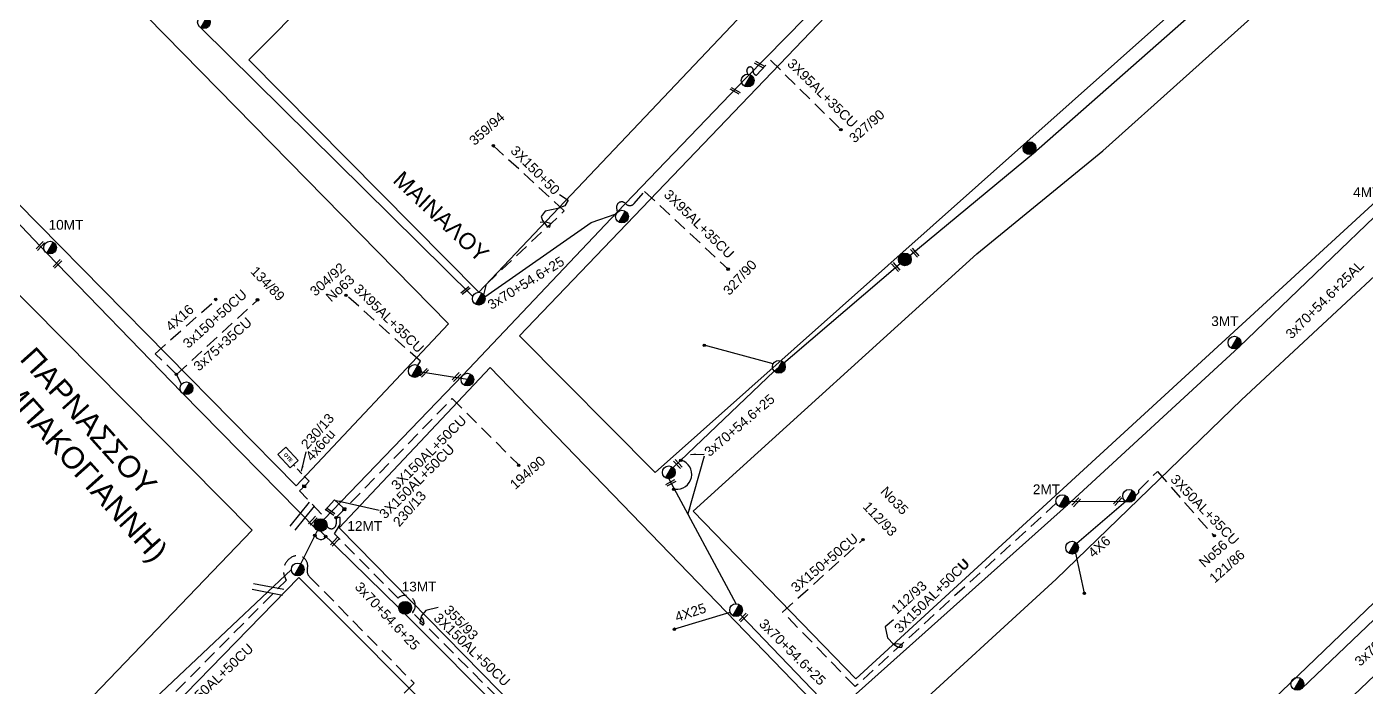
# Model space of a CAD drawing. Header units: millimetres. Extents: x -2449 to 2989, y 8 to 1056.
# Drawn here: x 1087.3 to 1334.5, y 150.9 to 272.8 of the extents above; entities that cross this region are included whole.
import ezdxf

# ---------------------------------------------------------------- set-up
doc = ezdxf.new("R2010")
doc.units = ezdxf.units.MM
doc.linetypes.add('DASHED', pattern=[19.05, 12.7, -6.35])
for name, color, linetype in [('Pillar OTE', 7, 'Continuous'), ('Άγνωστα', 7, 'Continuous'), ('Εναέρια παροχή ΧΤ 4x16', 7, 'SYN_LINE'), ('Επιγραφές - Σχήματα', 7, 'Continuous'), ('Καλώδια ΧΤ   3x150+50CU', 7, 'DASHED'), ('Καλώδια ΧΤ   3x150AL+50CU', 7, 'DASHED'), ('Καλώδια ΧΤ   4x6CU', 7, 'DASHED'), ('Μηχανική τομή', 7, 'Continuous'), ('Στύλος Ξύλινος', 7, 'Continuous'), ('Στύλος Ξύλινος @ 1', 7, 'Continuous'), ('Στύλος ΦΜ', 7, 'Continuous'), ('Στύλος ΦΜ @ 1', 7, 'Continuous'), ('Συνδέσεις', 7, 'Continuous'), ('Συνεστραμμένα ΧΤ   3x70+54.6+25 AL', 7, 'SYN_LINE'), ('Τομή', 7, 'Continuous'), ('Υπόβαθρο ΔΕΗ', 7, 'Continuous'), ('Υπόγεια καλώδια Δικτύου ΧΤ και Παρ. ΧΤ X-95  (3X95AL +35CU  XLPE)', 7, 'DASHED'), ('Υπόγεια καλώδια Παροχών ΧΤ   4x25', 7, 'DASHED'), ('Υπόγεια καλώδια Παροχών ΧΤ   4x6', 7, 'DASHED')]:
    doc.layers.add(name, color=color, linetype=linetype)
doc.styles.add('arial', font='arial.ttf')
doc.styles.get("Standard").update_dxf_attribs({"font": 'arial.ttf'})
doc.linetypes.add('SYN_LINE', pattern='A,0.5,-0.0001,["/\\/\\/\\/",Standard,S=0.1,R=0,X=0,Y=-0.05],-0.25', length=0.7501)
doc.dimstyles.new('ISO-25', dxfattribs={"dimtxt": 2.5, "dimasz": 2.5, "dimexe": 1.25, "dimexo": 0.625, "dimtad": 1, "dimtxsty": 'Standard', "dimcen": 2.5, "dimadec": 0, "dimazin": 0, "dimtfac": 1, "dimtmove": 0, "dimatfit": 3, "dimfxl": 1, "dimarcsym": 0})

# ---------------------------------------------------------------- blocks, each defined once
blk = doc.blocks.new('ΥΠΑΡΧΩΝ ΤΣΙΜΕΝΤΕΝΙΟΣ ΣΤΥΛΟΣ')
at = {"layer": 'Στύλος ΦΜ'}
blk.add_hatch(color=7, dxfattribs=at).paths.add_polyline_path([(-1.29, -2.28, 0.574793), (2.62, 0, 0.268822), (1.3, 2.27)])
at = {"layer": 'Στύλος ΦΜ', "color": 7}
blk.add_line((-1.29, -2.28), (1.3, 2.27), dxfattribs=at)
blk.add_circle((0, 0), 2.62, dxfattribs=at)
at = {"layer": 'Στύλος ΦΜ', "flags": 4}
for tag, p in [('ΑΡΙΘΜΟΣ', (-4.68, 8.05)), ('ΤΥΠΟΣ', (-4.91, 3.03))]:
    blk.add_attdef(tag, p, '', height=4, dxfattribs=at)
blk = doc.blocks.new('ΥΠΑΡΧΩΝ ΞΥΛΙΝΟΣ ΣΤΥΛΟΣ')
at = {"layer": 'Στύλος Ξύλινος'}
h = blk.add_hatch(color=7, dxfattribs=at)
h.paths.add_polyline_path([(-2.62, 0, 0.270008), (-1.29, -2.28), (1.3, 2.27, 0.576266)])
h.paths.add_polyline_path([(-1.29, -2.28, 0.574793), (2.62, 0, 0.268822), (1.3, 2.27)])
at = {"layer": 'Στύλος Ξύλινος', "color": 7}
blk.add_line((-1.29, -2.28), (1.3, 2.27), dxfattribs=at)
blk.add_circle((0, 0), 2.62, dxfattribs=at)
at = {"layer": 'Στύλος Ξύλινος', "flags": 4}
for tag, p in [('ΑΡΙΘΜΟΣ', (-4.91, 8.6)), ('ΤΥΠΟΣ', (-4.85, 3.39))]:
    blk.add_attdef(tag, p, '', height=4, dxfattribs=at)
blk = doc.blocks.new('ΜΗΧΑΝΙΚΗ ΤΟΜΗ')
at = {"layer": 'Μηχανική τομή', "ltscale": 40}
for p, q in [((-1.89, 0.78), (1.89, 0.78)), ((1.89, 0), (-1.89, 0))]:
    blk.add_line(p, q, dxfattribs=at)
blk = doc.blocks.new('_ΣΥΝΔΕΣΗ')
at = {"layer": 'Συνδέσεις', "linetype": 'SYN_LINE', "ltscale": 40}
blk.add_hatch(color=256, dxfattribs=at).paths.add_polyline_path([(0.5, -0.01, 1), (-0.5, -0.01, 1)])
at = {"layer": 'Συνδέσεις'}
blk.add_circle((0, -0.01), 0.5, dxfattribs=at)
blk = doc.blocks.new('ΤΟΜΗ')
at = {"layer": 'Τομή', "ltscale": 40}
for p, q in [((-5.68, 0), (5.68, 0)), ((5.68, -2.33), (-5.68, -2.33))]:
    blk.add_line(p, q, dxfattribs=at)
blk = doc.blocks.new('TSONTA XT1')
at = {"ltscale": 40}
h = blk.add_hatch(color=256, dxfattribs=at)
h.dxf.hatch_style = 1
h.paths.add_polyline_path([(595.96, 2487.66), (597.07, 2488.77), (595.96, 2489.87), (594.85, 2488.77)])
blk.add_lwpolyline([(594.85, 2488.77), (595.96, 2489.87), (597.07, 2488.77), (595.96, 2487.66)], close=True, dxfattribs=at)
blk = doc.blocks.new('PILLAR ΟΤΕ')
at = {"layer": 'Pillar OTE', "ltscale": 40}
blk.add_lwpolyline([(-3.31, 2.02), (3.39, 2.02), (3.39, -1.99), (-3.31, -1.99)], close=True, dxfattribs=at)
at = {"layer": 'Pillar OTE', "insert": (-1.81, 0.71), "char_height": 1.3575, "width": 109.961, "attachment_point": 1}
blk.add_mtext('{\\fArial|b1|i0|c161|p34;OTE}', dxfattribs=at)

msp = doc.modelspace()

# ---------------------------------------------------------------- linework, layer by layer
at = {"layer": 'Άγνωστα', "linetype": 'SYN_LINE', "ltscale": 20}
msp.add_lwpolyline([(1119.38, 272.67), (1169.56, 223.02)], dxfattribs=at)
at = {"layer": 'Άγνωστα', "color": 5, "linetype": 'SYN_LINE', "ltscale": 15}
msp.add_lwpolyline([(1225.01, 210.6), (1212.29, 214.02)], dxfattribs=at)
at = {"layer": 'Άγνωστα', "color": 151, "linetype": 'DASHED', "ltscale": 0.2}
msp.add_lwpolyline([(1291.87, 186.21), (1292.48, 186.82), (1292.48, 187.24), (1295.92, 190.71), (1306.36, 178.82)], dxfattribs=at)
at = {"layer": 'Άγνωστα', "color": 1, "linetype": 'SYN_LINE', "ltscale": 10}
msp.add_lwpolyline([(1137.87, 173.64), (1141.57, 181.15)], dxfattribs=at)
at = {"layer": 'Εναέρια παροχή ΧΤ 4x16', "color": 30, "linetype": 'DASHED', "ltscale": 0.2}
msp.add_lwpolyline([(1110.98, 212.46), (1122.18, 222.47)], dxfattribs=at)
at = {"layer": 'Επιγραφές - Σχήματα', "linetype": 'Continuous', "ltscale": 0.2}
for points in [[(1185.55, 241.88), (1187.19, 240.84), (1186.59, 239.8), (1185.29, 239.29), (1182.96, 238.77), (1182.18, 237.82), (1182.44, 237.04), (1183.22, 236), (1183.82, 235.83), (1183.91, 236.52), (1183.13, 236.78), (1182.01, 236.69)], [(1163.17, 165.61), (1160.92, 165.01), (1160.06, 163.97), (1159.8, 162.76), (1160.41, 162.33), (1160.58, 162.76), (1160.41, 163.45), (1160.06, 163.88)], [(1247.22, 163.29), (1245.67, 162), (1246.1, 160.01), (1247.22, 158.8), (1248.09, 158.28), (1248.78, 158.28), (1248.87, 158.71), (1247.92, 158.89), (1247.05, 158.71)]]:
    msp.add_lwpolyline(points, dxfattribs=at)
at = {"layer": 'Επιγραφές - Σχήματα', "color": 7, "ltscale": 0.15}
msp.add_arc((1141.52, 179.26), 1.1, 197.5247, 329.6456, dxfattribs=at)
at = {"layer": 'Καλώδια ΧΤ   3x150+50CU', "color": 30, "ltscale": 0.2}
for points in [[(1114.91, 208.64), (1129.91, 222.41)], [(1115.85, 206.86), (1114.91, 208.64), (1110.98, 212.46)]]:
    msp.add_lwpolyline(points, dxfattribs=at)
at = {"layer": 'Καλώδια ΧΤ   3x150+50CU', "color": 173, "ltscale": 0.2}
msp.add_lwpolyline([(1226.76, 164.76), (1241.74, 178.25)], dxfattribs=at)
at = {"layer": 'Καλώδια ΧΤ   3x150AL+50CU', "color": 133, "ltscale": 0.2}
for points in [[(1144.36, 182.19), (1165.78, 204.18), (1178.17, 191.8)], [(1145.64, 184.01), (1144.05, 185.46), (1141.67, 182.85), (1137.63, 187.17), (1138.14, 187.65)]]:
    msp.add_lwpolyline(points, dxfattribs=at)
at = {"layer": 'Καλώδια ΧΤ   3x150AL+50CU', "color": 151, "ltscale": 0.2}
msp.add_lwpolyline([(1277.26, 184.84), (1240.14, 150.98), (1226.76, 164.76)], dxfattribs=at)
at = {"layer": 'Καλώδια ΧΤ   3x150AL+50CU', "color": 133, "ltscale": 0.2}
msp.add_lwpolyline([(1179.51, 143.28, 0.833826), (1176.79, 146.38), (1158.53, 164.61, -0.619927), (1158.64, 164.92, 0.8987), (1155.81, 167.32), (1144.03, 179.23), (1145.11, 180.94), (1145.11, 182.23), (1144.36, 182.19), (1144.36, 181.03, -0.792381), (1142.68, 180.63)], format="xyb", dxfattribs=at)
at = {"layer": 'Καλώδια ΧΤ   4x6CU', "color": 133, "linetype": 'DASHED', "ltscale": 0.1}
msp.add_lwpolyline([(1138.73, 188.21), (1139.36, 188.91), (1136.48, 191.97)], dxfattribs=at)
at = {"layer": 'Συνεστραμμένα ΧΤ   3x70+54.6+25 AL', "color": 133, "ltscale": 20}
for p, q in [((1220.08, 263.45), (1246.63, 290.7)), ((1196.25, 238.6), (1220.08, 263.45)), ((1167.74, 208.5), (1196.25, 238.6)), ((1142.1, 181.84), (1167.74, 208.5))]:
    msp.add_line(p, q, dxfattribs=at)
at = {"layer": 'Συνεστραμμένα ΧΤ   3x70+54.6+25 AL', "color": 151, "ltscale": 20}
for p, q in [((1339.14, 240.74), (1310.95, 213.67)), ((1310.95, 213.67), (1279.16, 184.39)), ((1279.16, 184.39), (1236.24, 146.03))]:
    msp.add_line(p, q, dxfattribs=at)
at = {"layer": 'Συνεστραμμένα ΧΤ   3x70+54.6+25 AL', "color": 27, "ltscale": 20}
msp.add_line((1322.55, 150.64), (1350.11, 177), dxfattribs=at)
at = {"layer": 'Συνεστραμμένα ΧΤ   3x70+54.6+25 AL', "color": 30, "linetype": 'SYN_LINE', "ltscale": 20}
msp.add_lwpolyline([(1009.38, 315.38), (1026.87, 295.78), (1045.95, 276.69), (1063.9, 259.45), (1090.99, 231.04), (1115.9, 205.28), (1140.93, 179.79)], dxfattribs=at)
at = {"layer": 'Συνεστραμμένα ΧΤ   3x70+54.6+25 AL', "color": 5, "linetype": 'SYN_LINE', "ltscale": 20}
for points in [[(1206.55, 191.42), (1225.2, 209.24), (1248.42, 229.11), (1273.07, 249.51), (1301.79, 274.82), (1333.08, 303.68)], [(1218.17, 166.29), (1205.82, 189.3)], [(1219, 164.27), (1235.09, 147.44)]]:
    msp.add_lwpolyline(points, dxfattribs=at)
at = {"layer": 'Συνεστραμμένα ΧΤ   3x70+54.6+25 AL', "color": 151, "linetype": 'DASHED', "ltscale": 0.2}
msp.add_lwpolyline([(1171.6, 223.36), (1172.12, 225.33), (1186.46, 238.84), (1173.39, 250.87)], dxfattribs=at)
at = {"layer": 'Συνεστραμμένα ΧΤ   3x70+54.6+25 AL', "color": 133, "linetype": 'SYN_LINE', "ltscale": 20}
msp.add_lwpolyline([(1171.8, 223), (1191.4, 236.73), (1196.03, 238.27)], dxfattribs=at)
at = {"layer": 'Συνεστραμμένα ΧΤ   3x70+54.6+25 AL', "color": 1, "linetype": 'SYN_LINE', "ltscale": 20}
msp.add_lwpolyline([(1141.51, 179.64), (1155.92, 165.53), (1177.09, 144.28)], dxfattribs=at)
at = {"layer": 'Συνεστραμμένα ΧΤ   3x70+54.6+25 AL', "color": 2, "linetype": 'SYN_LINE', "ltscale": 20}
msp.add_lwpolyline([(1043.33, 75.85), (1077.05, 113.45), (1108.77, 146.78), (1136.1, 172.62)], dxfattribs=at)
at = {"layer": 'Συνεστραμμένα ΧΤ   3x70+54.6+25 AL', "linetype": 'Continuous', "ltscale": 0.2}
msp.add_arc((1207.26, 190.18), 2.73, 262.0947, 73.3443, dxfattribs=at)
at = {"layer": 'Υπόβαθρο ΔΕΗ'}
for points in [[(1252.11, 391.41), (1289.91, 349.67), (1170.68, 223.81), (1128.25, 266.72), (1252.11, 391.41)], [(1178.19, 215.78), (1203.23, 190.51), (1331.5, 304.79), (1298.25, 341.25), (1178.19, 215.78)], [(1136.96, 188.04), (1165.1, 217.98), (1079.94, 304.79), (1053.81, 272.56), (1136.96, 188.04)], [(1240.24, 152.41), (1210.23, 183.41), (1262.58, 230.9), (1285.84, 249.93), (1315.49, 276.53), (1338.69, 296.42), (1364.86, 266.85), (1240.24, 152.41)], [(961.95, 156.43), (1047.17, 262.45), (1128.87, 179.86), (1036.47, 83.57), (961.95, 156.43)], [(1280.03, 112.75), (1399.72, 227.85), (1371.22, 259.62), (1311.43, 203.96), (1277.25, 170.8), (1248.36, 144.36), (1280.03, 112.75)], [(1286.58, 105.92), (1406.24, 220), (1459.49, 161.43), (1340.81, 50.14), (1308.79, 83.07)], [(1203.98, 120.12), (1233.82, 146.72), (1172.76, 209.91), (1144.92, 180.31), (1203.98, 120.12)], [(1084.33, 36.52), (1044.44, 75.62), (1137.48, 171.13), (1195.46, 112.98), (1111.85, 36.86)]]:
    msp.add_lwpolyline(points, dxfattribs=at)
at = {"layer": 'Υπόγεια καλώδια Δικτύου ΧΤ και Παρ. ΧΤ X-95  (3X95AL +35CU  XLPE)', "color": 133, "linetype": 'DASHED', "ltscale": 0.2}
for points in [[(1220.31, 264.09), (1220.17, 264.71, -1.228707), (1221.32, 264.73, 0.424729), (1221.91, 263.91), (1224.54, 266.67), (1237.5, 253.87)], [(1196.26, 238.61), (1196.13, 239.41, -0.757902), (1197.78, 240.19, 0.455456), (1199.34, 240.19), (1201.29, 242.44), (1216.69, 228.09)]]:
    msp.add_lwpolyline(points, format="xyb", dxfattribs=at)
msp.add_lwpolyline([(1158.87, 209.27), (1158.87, 209.27), (1159.46, 210.29), (1159.9, 211.07), (1146.24, 223.26)], dxfattribs=at)
at = {"layer": 'Υπόγεια καλώδια Δικτύου ΧΤ και Παρ. ΧΤ X-95  (3X95AL +35CU  XLPE)', "color": 133, "linetype": 'SYN_LINE', "ltscale": 8}
msp.add_lwpolyline([(1168.59, 207.69), (1158.87, 209.27)], dxfattribs=at)
at = {"layer": 'Υπόγεια καλώδια Δικτύου ΧΤ και Παρ. ΧΤ X-95  (3X95AL +35CU  XLPE)', "color": 1, "linetype": 'DASHED', "ltscale": 0.2}
msp.add_lwpolyline([(1117.7, 129.46), (1105.83, 140.84), (1107.85, 143.35, -0.381538), (1108.56, 143.47, 0.781787), (1111.94, 146.69, -0.407559), (1112.11, 147.35), (1135.17, 170.65), (1135, 170.96, -0.460555), (1136.56, 175.06, -0.60708), (1139.05, 172.74, 0.279728), (1139.47, 171.28), (1158.74, 151.59), (1145.55, 138.44)], format="xyb", dxfattribs=at)
at = {"layer": 'Υπόγεια καλώδια Παροχών ΧΤ   4x25', "color": 5, "linetype": 'SYN_LINE', "ltscale": 10}
msp.add_lwpolyline([(1206.87, 161.66), (1217.05, 164.76)], dxfattribs=at)
at = {"layer": 'Υπόγεια καλώδια Παροχών ΧΤ   4x6', "color": 151, "linetype": 'SYN_LINE', "ltscale": 10}
for points in [[(1278.37, 185.25), (1290.11, 185.18)], [(1290.11, 185.18), (1281.07, 177.42)], [(1280.79, 175.64), (1282.39, 168.25)]]:
    msp.add_lwpolyline(points, dxfattribs=at)

# ---------------------------------------------------------------- block references
at = {"layer": 'Pillar OTE', "xscale": 0.5, "yscale": 0.5, "zscale": 0.5, "rotation": 312.2966602229104}
msp.add_blockref('PILLAR ΟΤΕ', (1135.46, 193.32), dxfattribs=at)
at = {"layer": 'Μηχανική τομή'}
for p, xscale, yscale, zscale, rotation in [((1222.4, 265.67), 0.4999999999999283, 0.4999999999999283, 0.4999999999999283, 330.6020184689702), ((1217.9, 260.84), 0.4999999999999283, 0.4999999999999283, 0.4999999999999283, 330.6020184689702), ((1089.91, 232.23), 0.4999999999999988, 0.4999999999999988, 0.4999999999999988, 46.46598332618142), ((1093.06, 228.94), 0.4999999999999988, 0.4999999999999988, 0.4999999999999988, 46.46598332618142), ((1251, 230.99), 0.4999999999999622, 0.4999999999999622, 0.4999999999999622, 311.7794829803576), ((1247.48, 228.36), 0.4999999999999622, 0.4999999999999622, 0.4999999999999622, 311.7794829803576), ((1168.36, 224.01), 0.4999999999999487, 0.4999999999999487, 0.4999999999999487, 38.21839491089106), ((1160.78, 208.8), 0.4999999999999973, 0.4999999999999973, 0.4999999999999973, 46.46598332618132), ((1166.7, 208.03), 0.4999999999999973, 0.4999999999999973, 0.4999999999999973, 46.46598332618132), ((1207.27, 191.94), 0.4999999999999622, 0.4999999999999622, 0.4999999999999622, 311.7794829803576), ((1206.22, 188.44), 0.4999999999999621, 0.4999999999999621, 0.4999999999999621, 28.5317389781621), ((1281.08, 184.89), 0.4999999999999974, 0.4999999999999974, 0.4999999999999974, 46.4659833261819), ((1288.73, 185.14), 0.4999999999999974, 0.4999999999999974, 0.4999999999999974, 46.4659833261819), ((1143.14, 183.14), 0.4999999999999772, 0.4999999999999772, 0.4999999999999772, 325.6297143168219), ((1140.19, 181.48), 0.4999999999999988, 0.4999999999999988, 0.4999999999999988, 46.46598332618142), ((1144.27, 177.6), 0.4999999999999988, 0.4999999999999988, 0.4999999999999988, 46.46598332618142), ((1219.66, 163.61), 0.4999999999999961, 0.4999999999999961, 0.4999999999999961, 46.46598332618176)]:
    msp.add_blockref('ΜΗΧΑΝΙΚΗ ΤΟΜΗ', p, dxfattribs=dict(at, xscale=xscale, yscale=yscale, zscale=zscale, rotation=rotation))
at = {"layer": 'Στύλος Ξύλινος @ 1', "ltscale": 40, "xscale": 0.4499999999998181, "yscale": 0.4499999999998181, "zscale": 0.4499999999998181}
for p in [(1272.32, 250.42), (1249.31, 229.88)]:
    msp.add_blockref('ΥΠΑΡΧΩΝ ΞΥΛΙΝΟΣ ΣΤΥΛΟΣ', p, dxfattribs=at)
at = {"layer": 'Στύλος Ξύλινος @ 1', "ltscale": 40}
ref = msp.add_blockref('ΥΠΑΡΧΩΝ ΞΥΛΙΝΟΣ ΣΤΥΛΟΣ', (1141.51, 180.82), dxfattribs=dict(at, xscale=0.4499999999998181, yscale=0.4499999999998181, zscale=0.4499999999998181))
ref.add_attrib('ΤΥΠΟΣ', '12ΜΤ', (1146.43, 179.75), dxfattribs={"layer": 'Στύλος Ξύλινος', "height": 1.8, "flags": 4})
ref = msp.add_blockref('ΥΠΑΡΧΩΝ ΞΥΛΙΝΟΣ ΣΤΥΛΟΣ', (1157.1, 165.53), dxfattribs=dict(at, xscale=0.4499999999998181, yscale=0.4499999999998181, zscale=0.4499999999998181))
ref.add_attrib('ΤΥΠΟΣ', '13ΜΤ', (1156.45, 168.56), dxfattribs={"layer": 'Στύλος Ξύλινος', "height": 1.8, "flags": 4})
at = {"layer": 'Στύλος ΦΜ @ 1', "ltscale": 40, "xscale": 0.4499999999998181, "yscale": 0.4499999999998181, "zscale": 0.4499999999998181}
for p in [(1119.96, 273.7), (1220.31, 262.92), (1197.11, 237.79), (1170.68, 222.63), (1158.87, 209.27), (1226.06, 210.05), (1168.59, 207.69), (1116.74, 206.09), (1205.75, 190.55), (1290.69, 186.21), (1280.17, 176.65), (1137.28, 172.62), (1218.17, 165.11), (1321.74, 151.49)]:
    msp.add_blockref('ΥΠΑΡΧΩΝ ΤΣΙΜΕΝΤΕΝΙΟΣ ΣΤΥΛΟΣ', p, dxfattribs=at)
at = {"layer": 'Στύλος ΦΜ @ 1', "ltscale": 40}
ref = msp.add_blockref('ΥΠΑΡΧΩΝ ΤΣΙΜΕΝΤΕΝΙΟΣ ΣΤΥΛΟΣ', (1338.28, 239.94), dxfattribs=dict(at, xscale=0.4499999999998181, yscale=0.4499999999998181, zscale=0.4499999999998181))
ref.add_attrib('ΤΥΠΟΣ', '4ΜΤ', (1332.04, 241.39), dxfattribs={"layer": 'Στύλος ΦΜ', "height": 1.8, "flags": 4})
ref = msp.add_blockref('ΥΠΑΡΧΩΝ ΤΣΙΜΕΝΤΕΝΙΟΣ ΣΤΥΛΟΣ', (1091.57, 232.07), dxfattribs=dict(at, xscale=0.4499999999998181, yscale=0.4499999999998181, zscale=0.4499999999998181))
ref.add_attrib('ΤΥΠΟΣ', '10ΜΤ', (1091.29, 235.37), dxfattribs={"layer": 'Στύλος ΦΜ', "height": 1.8, "flags": 4})
ref = msp.add_blockref('ΥΠΑΡΧΩΝ ΤΣΙΜΕΝΤΕΝΙΟΣ ΣΤΥΛΟΣ', (1310.14, 214.52), dxfattribs=dict(at, xscale=0.4499999999998181, yscale=0.4499999999998181, zscale=0.4499999999998181))
ref.add_attrib('ΤΥΠΟΣ', '3ΜΤ', (1305.85, 217.58), dxfattribs={"layer": 'Στύλος ΦΜ', "height": 1.8, "flags": 4})
ref = msp.add_blockref('ΥΠΑΡΧΩΝ ΤΣΙΜΕΝΤΕΝΙΟΣ ΣΤΥΛΟΣ', (1278.37, 185.25), dxfattribs=dict(at, xscale=0.4499999999998181, yscale=0.4499999999998181, zscale=0.4499999999998181))
ref.add_attrib('ΤΥΠΟΣ', '2ΜΤ', (1272.93, 186.52), dxfattribs={"layer": 'Στύλος ΦΜ', "height": 1.8, "flags": 4})
at = {"layer": 'Συνδέσεις', "xscale": 0.4500000000000455, "yscale": 0.4500000000000455, "zscale": 0.4500000000000455}
for p in [(1237.5, 253.87), (1173.39, 250.87), (1216.7, 228.09), (1122.13, 222.49), (1129.85, 222.42), (1146.18, 223.27), (1212.29, 214.03), (1114.85, 208.66), (1207.97, 192.76), (1178.06, 191.87), (1206.65, 187.42), (1144.32, 182.19), (1140.43, 178.93), (1142.42, 178.71), (1241.6, 178.13), (1306.42, 178.85), (1282.45, 168.21), (1206.78, 161.59)]:
    msp.add_blockref('_ΣΥΝΔΕΣΗ', p, dxfattribs=at)
at = {"layer": 'Συνδέσεις', "xscale": 0.3185467789656341, "yscale": 0.3185467789656341, "zscale": 0.3185467789656341, "rotation": 40.21885458456227}
for p in [(1505.41, -539.96), (1512.82, -544.2)]:
    msp.add_blockref('TSONTA XT1', p, dxfattribs=at)
at = {"layer": 'Τομή'}
for p, xscale, yscale, zscale, rotation in [((1138.54, 182.1), 0.4999999999999891, 0.4999999999999891, 0.4999999999999891, 231.1054927480046), ((1131.67, 168.35), 0.5000000000000071, 0.5000000000000071, 0.5000000000000071, 168.9840905489574)]:
    msp.add_blockref('ΤΟΜΗ', p, dxfattribs=dict(at, xscale=xscale, yscale=yscale, zscale=zscale, rotation=rotation))

# ---------------------------------------------------------------- texts
at = {"layer": 'Άγνωστα', "linetype": 'SYN_LINE', "ltscale": 20, "char_height": 1.8, "width": 69.1904, "attachment_point": 1, "style": 'arial'}
for s, insert, rotation in [('3X150+50', (1177.67, 251.08), 314.9896), ('3x75+35CU', (1117.83, 210.47), 41.6909), ('3X50AL+35CU', (1299.49, 190.37), 313.8352)]:
    msp.add_mtext(s, dxfattribs=dict(at, insert=insert, rotation=rotation))
at = {"layer": 'Εναέρια παροχή ΧΤ 4x16', "ltscale": 40, "insert": (1112.69, 217.82), "char_height": 1.8, "width": 69.1904, "attachment_point": 1, "rotation": 41.6909, "style": 'arial'}
msp.add_mtext('4X16', dxfattribs=at)
at = {"layer": 'Επιγραφές - Σχήματα', "linetype": 'SYN_LINE', "ltscale": 20, "char_height": 1.8, "width": 69.1904, "attachment_point": 1, "style": 'arial'}
for s, insert, rotation in [('327/90', (1238.82, 252.61), 41.6909), ('359/94', (1168.7, 252.15), 41.6909), ('134/89', (1129.73, 228.8), 313.8352), ('304/92', (1139.32, 224.31), 41.6909), ('327/90', (1215.6, 224.33), 47.363), ('Nο63', (1142.24, 223.26), 41.6909), ('230/13', (1137.7, 195.88), 48.5527), ('4x6cu', (1138.55, 193.68), 48.5527), ('194/90', (1176.22, 188.62), 41.6909), ('Nο35', (1245.98, 188.14), 313.8352), ('230/13', (1154.68, 181.57), 48.5527), ('112/93', (1242.71, 185.36), 313.8352), ('Nο56', (1303.37, 174.23), 41.6909), ('121/86', (1305.29, 171.33), 41.6909), ('112/93', (1246.61, 165.58), 41.6909), ('355/93', (1165.42, 166.22), 313.8352)]:
    msp.add_mtext(s, dxfattribs=dict(at, insert=insert, rotation=rotation))
at = {"layer": 'Επιγραφές - Σχήματα', "width": 157.7424, "attachment_point": 1}
for s, insert, char_height, rotation in [('ΜΑΙΝΑΛΟΥ', (1156.69, 246.45), 3, 316.8926), ('ΠΑΡΝΑΣΣΟΥ\\P(ΜΠΑΚΟΓΙΑΝΝΗ)', (1088.78, 214.06), 4, 311.8298)]:
    msp.add_mtext(s, dxfattribs=dict(at, insert=insert, char_height=char_height, rotation=rotation))
at = {"layer": 'Καλώδια ΧΤ   3x150+50CU', "ltscale": 40, "char_height": 1.8, "width": 69.1904, "attachment_point": 1, "style": 'arial'}
for s, insert, rotation in [('3x150+50CU', (1115.87, 214.69), 41.6909), ('3X150+50CU', (1228.09, 169.66), 40.0172)]:
    msp.add_mtext(s, dxfattribs=dict(at, insert=insert, rotation=rotation))
at = {"layer": 'Καλώδια ΧΤ   3x150AL+50CU', "ltscale": 40, "char_height": 1.8, "width": 69.1904, "attachment_point": 1, "style": 'arial'}
for s, insert, rotation in [('3X150AL+50CU', (1154.34, 188.43), 44.6374), ('3X150AL+50CU', (1152.12, 183.11), 44.6374), ('3X150AL+50C{\\fArial|b1|i0|c161|p34;U}', (1247.16, 161.99), 44.5327), ('3X150AL+50CU', (1163.45, 164.76), 316.3651), ('3X150AL+50CU', (1114.75, 146.6), 43.2417)]:
    msp.add_mtext(s, dxfattribs=dict(at, insert=insert, rotation=rotation))
at = {"layer": 'Συνεστραμμένα ΧΤ   3x70+54.6+25 AL', "style": 'arial'}
for rotation, p in [(45.0128, (1320.66, 215.07)), (42.5825, (1333.33, 154.63))]:
    msp.add_text('3x70+54.6+25AL', height=1.8, rotation=rotation, dxfattribs=at).set_placement(p)
at = {"layer": 'Συνεστραμμένα ΧΤ   3x70+54.6+25 AL', "linetype": 'SYN_LINE', "ltscale": 20, "char_height": 1.8, "width": 69.1904, "attachment_point": 1, "style": 'arial'}
for insert, rotation in [((1172.07, 222.06), 31.8737), ((1212.09, 194.71), 40.5368), ((1148.99, 170.51), 313.0653), ((1223.54, 163.69), 315.0096)]:
    msp.add_mtext('3x70+54.6+25', dxfattribs=dict(at, insert=insert, rotation=rotation))
at = {"layer": 'Υπόγεια καλώδια Δικτύου ΧΤ και Παρ. ΧΤ X-95  (3X95AL +35CU  XLPE)', "linetype": 'DASHED', "ltscale": 0.1, "char_height": 1.8, "width": 69.1904, "attachment_point": 1, "rotation": 315.5134, "style": 'arial'}
for insert in [(1228.73, 267.15), (1205.96, 242.97), (1148.72, 225.54)]:
    msp.add_mtext('3X95AL+35CU', dxfattribs=dict(at, insert=insert))
at = {"layer": 'Υπόγεια καλώδια Παροχών ΧΤ   4x25', "linetype": 'DASHED', "ltscale": 0.1, "insert": (1206.68, 164.63), "char_height": 1.8, "width": 69.1904, "attachment_point": 1, "rotation": 18.19, "style": 'arial'}
msp.add_mtext('4X25', dxfattribs=at)
at = {"layer": 'Υπόγεια καλώδια Παροχών ΧΤ   4x6', "linetype": 'DASHED', "ltscale": 0.1, "insert": (1282.91, 176.02), "char_height": 1.8, "width": 69.1904, "attachment_point": 1, "rotation": 41.6909, "style": 'arial'}
msp.add_mtext('4X6', dxfattribs=at)

# ---------------------------------------------------------------- leaders
at = {"layer": 'Επιγραφές - Σχήματα', "ltscale": 40}
for points in [[(1137.96, 190.78), (1138.86, 194.33)], [(1209.31, 182.93), (1212.35, 193.63)], [(1209.73, 193.85), (1212.27, 193.94)], [(1144.35, 185.35), (1152.32, 183.56)]]:
    msp.add_leader(points, dimstyle='ISO-25', override={"dimasz": 1, "dimtad": 0}, dxfattribs=at)

doc.saveas('drawing.dxf')
